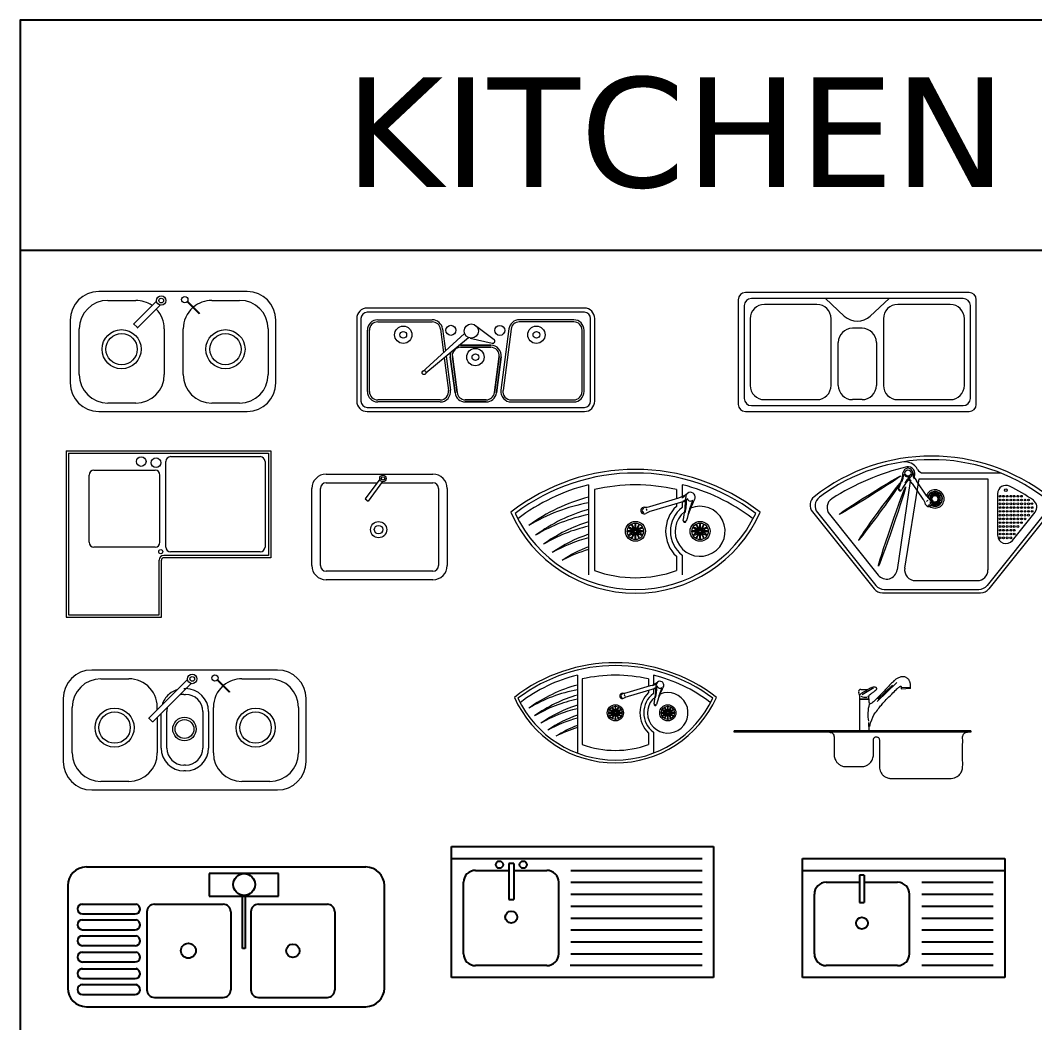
# Model space of a CAD drawing. Header units: inches. Extents: x 5253 to 5716, y 3226 to 3520.
# Drawn here: x 5253.2 to 5408.2, y 3367.1 to 3520.3 of the extents above; entities that cross this region are included whole.
import ezdxf

# ---------------------------------------------------------------- set-up
doc = ezdxf.new("R2010")
doc.units = ezdxf.units.IN
doc.header["$MEASUREMENT"] = 0
doc.layers.add('EX-A-FLOR-FIXT', color=2, linetype='Continuous')
doc.styles.get("Standard").update_dxf_attribs({"font": 'arial.ttf'})

# ---------------------------------------------------------------- blocks, each defined once
blk = doc.blocks.new('A$C62D03D3B')
at = {"lineweight": 5}
for p, q in [((697, 426.2), (694, 425.2)), ((699.9, 427), (697, 426.2)), ((702.9, 427.5), (699.9, 427)), ((705.9, 427.9), (702.9, 427.5)), ((708.8, 428), (705.9, 427.9)), ((711.7, 427.9), (708.8, 428)), ((714.5, 427.5), (711.7, 427.9)), ((717.1, 427), (714.5, 427.5)), ((719.7, 426.2), (717.1, 427)), ((722.1, 425.2), (719.7, 426.2)), ((583.4, 383.6), (581.1, 383.1)), ((585.5, 384), (583.4, 383.6)), ((587.6, 384.2), (585.5, 384)), ((589.5, 384.3), (587.6, 384.2)), ((591.3, 384.1), (589.5, 384.3)), ((593, 383.9), (591.3, 384.1)), ((594.5, 383.4), (593, 383.9)), ((600.3, 323.2), (683.1, 404)), ((604.2, 333.5), (664.9, 392.6)), ((648.2, 386.8), (642.6, 380.8)), ((653.1, 392), (648.2, 386.8)), ((657.5, 396.5), (653.1, 392)), ((661.3, 400.6), (657.5, 396.5)), ((664.8, 404.1), (661.3, 400.6)), ((668, 407.2), (664.8, 404.1)), ((671, 410.1), (668, 407.2)), ((673.9, 412.6), (671, 410.1)), ((676.7, 415), (673.9, 412.6)), ((679.6, 417.2), (676.7, 415)), ((682.5, 419.2), (679.6, 417.2)), ((685.3, 421), (682.5, 419.2)), ((688.2, 422.6), (685.3, 421)), ((691.1, 424), (688.2, 422.6)), ((691, 383.3), (692.9, 384.8)), ((694, 425.2), (691.1, 424)), ((692.9, 384.8), (694.6, 386)), ((694.6, 386), (696.1, 386.9)), ((696.1, 386.9), (697.4, 387.5)), ((697.4, 387.5), (698.6, 387.9)), ((698.6, 387.9), (699.6, 387.9)), ((699.6, 387.9), (700.5, 387.7)), ((700.5, 387.7), (701.1, 387.2)), ((701.1, 387.2), (701.6, 386.4)), ((701.6, 386.4), (701.9, 385.4)), ((701.9, 385.4), (702, 384)), ((702, 384), (702, 382.5)), ((724.3, 424), (722.1, 425.2)), ((726.4, 422.6), (724.3, 424)), ((728.4, 421.1), (726.4, 422.6)), ((730.2, 419.5), (728.4, 421.1)), ((731.8, 417.7), (730.2, 419.5)), ((733.3, 415.9), (731.8, 417.7)), ((734.6, 414), (733.3, 415.9)), ((735.8, 412), (734.6, 414)), ((736.9, 410), (735.8, 412)), ((737.8, 407.9), (736.9, 410)), ((738.5, 405.7), (737.8, 407.9)), ((739.2, 403.3), (738.5, 405.7)), ((739.8, 400.8), (739.2, 403.3)), ((740.3, 398.1), (739.8, 400.8)), ((740.8, 395.3), (740.3, 398.1)), ((741.1, 392.2), (740.8, 395.3)), ((741.4, 388.9), (741.1, 392.2)), ((741.1, 382.5), (741.4, 385.7)), ((741.4, 385.7), (741.4, 388.9)), ((527, 350.6), (523.1, 361.5)), ((526.7, 351.5), (526.7, 200.2)), ((527.9, 352.1), (527, 350.6)), ((529.4, 353.7), (527.9, 352.1)), ((531.4, 355.4), (529.4, 353.7)), ((533.9, 357.1), (531.4, 355.4)), ((532.5, 374.9), (563, 374.8)), ((536.7, 358.9), (533.9, 357.1)), ((539.7, 360.7), (536.7, 358.9)), ((538.4, 354), (579.4, 378.2)), ((542.8, 362.5), (539.7, 360.7)), ((545.8, 364.3), (542.8, 362.5)), ((548.7, 366), (545.8, 364.3)), ((551.5, 367.7), (548.7, 366)), ((554.2, 369.4), (551.5, 367.7)), ((556.8, 371), (554.2, 369.4)), ((559.3, 372.6), (556.8, 371)), ((561.8, 374.1), (559.3, 372.6)), ((561.1, 344.7), (566.6, 349.4)), ((564.2, 375.5), (561.8, 374.1)), ((566.7, 376.9), (564.2, 375.5)), ((566.3, 342.9), (566.6, 349.4)), ((566.4, 336.6), (566.3, 342.9)), ((566.6, 349.4), (568.9, 351.3)), ((569.1, 378.2), (566.7, 376.9)), ((568.9, 351.3), (571.3, 353.2)), ((571.6, 379.4), (569.1, 378.2)), ((571.3, 353.2), (573.6, 355.1)), ((574, 380.5), (571.6, 379.4)), ((573.6, 355.1), (575.9, 357)), ((576.4, 381.5), (574, 380.5)), ((575.9, 357), (578.1, 358.8)), ((578.8, 382.4), (576.4, 381.5)), ((578.1, 358.8), (580.3, 360.5)), ((581.1, 383.1), (578.8, 382.4)), ((579.4, 378.2), (585.1, 379.4)), ((580.3, 360.5), (582.4, 362.1)), ((582.4, 362.1), (584.4, 363.7)), ((584.4, 363.7), (586.3, 365)), ((586.3, 365), (588.2, 366.3)), ((588.2, 366.3), (589.9, 367.5)), ((589.9, 367.5), (591.5, 368.6)), ((591.5, 368.6), (593, 369.7)), ((593, 369.7), (594.3, 370.7)), ((594.3, 370.7), (595.5, 371.7)), ((595.8, 382.9), (594.5, 383.4)), ((595.5, 371.7), (596.6, 372.8)), ((596.9, 382.2), (595.8, 382.9)), ((596.6, 372.8), (597.4, 373.9)), ((597.7, 381.4), (596.9, 382.2)), ((597.4, 373.9), (598.1, 375)), ((598.3, 380.5), (597.7, 381.4)), ((598.1, 375), (598.6, 376.2)), ((598.7, 379.5), (598.3, 380.5)), ((598.6, 376.2), (598.8, 377.3)), ((598.9, 378.4), (598.7, 379.5)), ((598.8, 377.3), (598.9, 378.4)), ((607.9, 344.7), (601.1, 337.9)), ((615.1, 352), (607.9, 344.7)), ((622.4, 359.6), (615.1, 352)), ((629.5, 367), (622.4, 359.6)), ((636.3, 374.2), (629.5, 367)), ((642.6, 380.8), (636.3, 374.2)), ((644.7, 337.5), (650.4, 343.4)), ((650.4, 343.4), (656.2, 349.3)), ((656.2, 349.3), (661.8, 354.9)), ((661.8, 354.9), (667.2, 360.3)), ((667.2, 360.3), (672.1, 365.2)), ((672.1, 365.2), (676.4, 369.5)), ((676.4, 369.5), (680.2, 373.3)), ((680.2, 373.3), (683.5, 376.5)), ((683.5, 376.5), (686.3, 379.2)), ((686.3, 379.2), (688.8, 381.5)), ((688.8, 381.5), (691, 383.3)), ((702, 382.5), (702.1, 380.8)), ((702.1, 380.8), (702.3, 379)), ((702.3, 379), (702.8, 377.2)), ((702.8, 377.2), (703.3, 376.3)), ((739.9, 382.9), (703.3, 381.2)), ((739.9, 378), (703.3, 376.3)), ((739.9, 378), (740.5, 379.4)), ((740.5, 379.4), (741.1, 382.5)), ((566.6, 331.6), (526.7, 331.6)), ((566.4, 333.1), (527.4, 333.1)), ((566.5, 331.6), (566.4, 336.6)), ((566.8, 327.7), (566.6, 331.6)), ((567, 324.8), (566.8, 327.7)), ((567.3, 322.6), (567, 324.8)), ((567.6, 320.9), (567.3, 322.6)), ((567.8, 319.6), (567.6, 320.9)), ((568.1, 318.5), (567.8, 319.6)), ((568.3, 317.6), (568.1, 318.5)), ((568.6, 316.9), (568.3, 317.6)), ((568.9, 316.3), (568.6, 316.9)), ((569.2, 315.7), (568.9, 316.3)), ((569.6, 315.3), (569.2, 315.7)), ((570.1, 315), (569.6, 315.3)), ((570.7, 314.7), (570.1, 315)), ((571.5, 314.6), (570.7, 314.7)), ((572.5, 314.6), (571.5, 314.6)), ((573.8, 314.9), (572.5, 314.6)), ((575.6, 315.7), (573.8, 314.9)), ((577.9, 317.1), (575.6, 315.7)), ((580.9, 319.3), (577.9, 317.1)), ((584.7, 322.3), (580.9, 319.3)), ((589.3, 326.5), (584.7, 322.3)), ((594.8, 331.7), (589.3, 326.5)), ((601.1, 337.9), (594.8, 331.7)), ((609, 297.4), (612.2, 301.4)), ((612.2, 301.4), (615.2, 305.2)), ((615.2, 305.2), (618.3, 308.9)), ((618.3, 308.9), (621.6, 312.7)), ((621.6, 312.7), (625.2, 316.8)), ((625.2, 316.8), (629.3, 321.3)), ((629.3, 321.3), (634, 326.3)), ((634, 326.3), (639.2, 331.8)), ((639.2, 331.8), (644.7, 337.5)), ((577.7, 247.4), (582.5, 258.6)), ((582.5, 258.6), (587.4, 268)), ((587.4, 268), (592.4, 275.9)), ((592.4, 275.9), (597.3, 282.5)), ((597.3, 282.5), (601.7, 288.1)), ((601.7, 288.1), (605.6, 293.1)), ((605.6, 293.1), (609, 297.4)), ((566.7, 200.2), (566.4, 236.3)), ((569.6, 218.5), (573.3, 234.2)), ((573.3, 234.2), (577.7, 247.4)), ((0, 195.2), (0, 200.2)), ((995, 200.2), (0, 200.2)), ((995, 195.2), (0, 195.2)), ((995, 200.2), (995, 195.2))]:
    blk.add_line(p, q, dxfattribs=at)
for centre, radius, start, end in [((532.5, 364.9), 10, 90, 199.9815), ((549.9, 375), 33.4, 238.9538, 284.2723), ((720.4, 268.5), 158.9, 164.0438, 190.03)]:
    blk.add_arc(centre, radius, start, end, dxfattribs=at)
blk.add_spline([(400, 195.2), (414.1, 189.4), (420, 175.2), (420, 166.6), (420, 137.7), (420, 100.2), (422.6, 84.4), (426.7, 75.3), (433.8, 65.8), (445.5, 56.7), (459.2, 51.4), (470, 50.2), (486.3, 50.2), (513.1, 50.2), (535, 50.2), (544.4, 51.1), (553.2, 53.7), (564.7, 60), (573.8, 68.7), (579.4, 77.2), (583.1, 86.7), (584.8, 96.2), (585, 100.2), (585, 112.8), (585, 157.2), (585, 162.8), (585.8, 167.2), (587.4, 170.2), (591.2, 173.6), (597.5, 175.3), (602.2, 174.4), (606.1, 171.9), (608.5, 168.7), (610, 162.8), (610, 154.1), (610, 143), (610, 73.4), (610, 58), (610, 50.2), (611.6, 37.6), (615.8, 26.8), (624.6, 14.9), (634.5, 7.2), (648.4, 1.6), (653.4, 0.7), (660, 0.2), (677.3, 0.2), (696.5, 0.2), (803.7, 0.1), (895.5, 0.1), (926.3, 3), (937.1, 8.2), (945.4, 14.9), (954.9, 28.2), (959.7, 44.6), (960, 50.2), (960, 75), (960, 112.7), (960, 145.2), (960, 168.1), (960, 175.2), (961.5, 182.9), (965.9, 189.4), (970.4, 192.8), (977.8, 195.1), (980, 195.2)], degree=3, dxfattribs=at)
blk = doc.blocks.new('A$C2E9248D4')
for p, q in [((78.3, 587), (1252.2, 587)), ((885.8, 559.7), (594.3, 559.7)), ((594.3, 559.7), (594.3, 463.8)), ((885.8, 463.8), (885.8, 559.7)), ((0, 508.7), (0, 78.3)), ((734.4, 244.2), (734.4, 469.5)), ((745.6, 469.1), (745.6, 244.2)), ((1330.4, 78.3), (1330.4, 508.7)), ((59.7, 431.4), (287.8, 431.4)), ((363.9, 430.4), (653.5, 430.4)), ((594.3, 463.8), (885.8, 463.8)), ((801, 430.4), (1090.6, 430.4)), ((61.6, 389.7), (282.5, 389.7)), ((332.6, 399.1), (332.6, 70.4)), ((684.8, 399.1), (684.8, 70.4)), ((769.7, 399.1), (769.7, 70.4)), ((1121.9, 399.1), (1121.9, 70.4)), ((59.7, 365.2), (287.8, 365.2)), ((61.6, 323.5), (282.5, 323.5)), ((59.7, 298.1), (287.8, 298.1)), ((61.6, 256.4), (282.5, 256.4)), ((59.7, 229.5), (287.8, 229.5)), ((745.6, 244.2), (734.4, 244.2)), ((61.6, 187.8), (282.5, 187.8)), ((59.7, 159.7), (287.8, 159.7)), ((59.7, 92.9), (287.8, 92.9)), ((61.6, 118), (282.5, 118)), ((61.6, 51.1), (282.5, 51.1)), ((363.9, 39.1), (653.5, 39.1)), ((801, 39.1), (1090.6, 39.1)), ((78.3, 0), (1252.2, 0))]:
    blk.add_line(p, q)
for centre, radius in [((740.8, 513.5), 45.9), ((506.6, 235), 31.4), ((945.8, 235), 28.2)]:
    blk.add_circle(centre, radius)
for centre, radius, start, end in [((78.3, 508.7), 78.3, 90, 180), ((1252.2, 508.7), 78.3, 0, 90), ((741.9, 507.9), 39.2, 259.3674, 275.2446), ((61.6, 410.5), 20.9, 90, 270), ((282.6, 410.9), 21.2, 269.6823, 75.9038), ((363.9, 399.1), 31.3, 90, 180), ((653.5, 399.1), 31.3, 0, 90), ((801, 399.1), 31.3, 90, 180), ((1090.6, 399.1), 31.3, 0, 90), ((61.6, 344.4), 20.9, 90, 270), ((282.6, 344.7), 21.2, 269.6823, 75.9038), ((61.6, 277.2), 20.9, 90, 270), ((282.6, 277.5), 21.2, 269.6823, 75.9038), ((61.6, 208.6), 20.9, 90, 270), ((282.6, 209), 21.2, 269.6823, 75.9038), ((61.6, 138.9), 20.9, 90, 270), ((282.6, 139.2), 21.2, 269.6823, 75.9038), ((61.6, 72), 20.9, 90, 270), ((282.6, 72.3), 21.2, 269.6823, 75.9038), ((78.3, 78.3), 78.3, 180, 270), ((363.9, 70.4), 31.3, 180, 270), ((653.5, 70.4), 31.3, 270, 0), ((801, 70.4), 31.3, 180, 270), ((1090.6, 70.4), 31.3, 270, 0), ((1252.2, 78.3), 78.3, 270, 0)]:
    blk.add_arc(centre, radius, start, end)
blk = doc.blocks.new('A$C634174F9')
for p, q in [((0, 0), (0, 550)), ((0, 550), (1100, 550)), ((1100, 550), (1100, 0)), ((0, 500), (1052.1, 500)), ((240.9, 479), (240.9, 328.2)), ((260.9, 479), (240.9, 479)), ((260.9, 479), (260.9, 328.2)), ((100, 450), (240.4, 450)), ((261, 450), (400, 450)), ((501, 450), (1052.1, 450)), ((50, 100), (50, 400)), ((450, 100), (450, 400)), ((501, 400), (1052.1, 400)), ((501, 350), (1052.1, 350)), ((240.9, 328.2), (260.9, 328.2)), ((501, 300), (1052.1, 300)), ((501, 250), (1052.1, 250)), ((501, 200), (1052.1, 200)), ((501, 150), (1052.1, 150)), ((501, 100), (1052.1, 100)), ((400, 50), (100, 50)), ((1052.1, 50), (498.4, 50)), ((1100, 0), (0, 0))]:
    blk.add_line(p, q)
for centre, radius in [((200.7, 474.1), 15.3), ((301.1, 474.1), 15.3), ((250.7, 254), 25)]:
    blk.add_circle(centre, radius)
for centre, start, end in [((100, 400), 90, 180), ((100, 400), 90, 180), ((400, 400), 0, 90), ((400, 400), 0, 90), ((100, 100), 180, 270), ((400, 100), 270, 0)]:
    blk.add_arc(centre, 50, start, end)
blk = doc.blocks.new('A$C3404121D')
for p, q in [((0, 0), (0, 500)), ((0, 500), (850, 500)), ((850, 500), (850, 0)), ((0, 450), (850, 450)), ((239.7, 430.7), (239.7, 425)), ((259.7, 430.7), (239.7, 430.7)), ((259.7, 430.7), (259.7, 315.4)), ((100, 400), (240, 400)), ((239.7, 425), (239.7, 315.4)), ((259.9, 400), (400, 400)), ((501.8, 400), (801.5, 400)), ((50, 100), (50, 350)), ((450, 100), (450, 350)), ((501.8, 350), (801.5, 350)), ((239.7, 315.4), (259.7, 315.4)), ((501.8, 300), (801.5, 300)), ((501.8, 250), (801.5, 250)), ((501.8, 200), (801.5, 200)), ((501.8, 150), (801.5, 150)), ((501.8, 100), (801.5, 100)), ((400, 50), (100, 50)), ((801.5, 50), (501.8, 50)), ((850, 0), (0, 0))]:
    blk.add_line(p, q)
blk.add_circle((250.1, 228.3), 25)
for centre, start, end in [((100, 350), 90, 180), ((400, 350), 0, 90), ((100, 100), 180, 270), ((400, 100), 270, 0)]:
    blk.add_arc(centre, 50, start, end)
blk = doc.blocks.new('A$C75D948CF')
at = {"lineweight": 5}
for p, q in [((900.2, 504), (120, 504)), ((588.2, 504), (120, 504)), ((158.4, 467.2), (275.5, 467.2)), ((522.7, 464.3), (358.9, 300.7)), ((538.3, 447), (375.3, 284.3)), ((648.6, 459.6), (650.9, 462)), ((697.7, 410.5), (648.6, 459.6)), ((650.9, 462), (700, 412.9)), ((751.1, 467.2), (868.2, 467.2)), ((0, 384), (0, 120)), ((507.5, 425.7), (514.5, 425.7)), ((507.5, 401.7), (514.5, 401.7)), ((700, 412.9), (697.7, 410.5)), ((1020.2, 120), (1020.2, 384)), ((38.4, 155.4), (38.4, 347.2)), ((631.1, 155.4), (631.1, 347.2)), ((988.2, 347.2), (988.2, 155.4)), ((359.9, 301.8), (374.3, 287.4)), ((395.5, 304.4), (395.5, 155.4)), ((411.5, 176.2), (411.5, 320.4)), ((435.5, 176.2), (435.5, 329.7)), ((586.5, 329.7), (586.5, 176.2)), ((610.5, 329.7), (610.5, 176.2)), ((514.5, 104.2), (507.5, 104.2)), ((514.5, 80.2), (507.5, 80.2)), ((275.5, 35.4), (158.4, 35.4)), ((868.2, 35.4), (751.1, 35.4)), ((120, 0), (900.2, 0))]:
    blk.add_line(p, q, dxfattribs=at)
for centre, radius in [((542.3, 466.4), 19.8), ((542.3, 466.4), 9.89), ((637.7, 470.5), 13.2), ((215.9, 261.9), 82.2), ((808.6, 261.9), 82.2), ((215.9, 261.9), 65.8), ((509.6, 256), 49.3), ((808.6, 261.9), 65.8), ((509.6, 256), 39.5)]:
    blk.add_circle(centre, radius, dxfattribs=at)
for centre, radius, start, end in [((120, 384), 120, 90, 180), ((900.2, 384), 120, 0, 90), ((158.4, 347.2), 120, 90, 180), ((275.5, 347.2), 120, 355.0698, 90), ((751.1, 347.2), 120, 131.6387, 180), ((751.1, 347.2), 120, 90, 130.0606), ((868.2, 347.2), 120, 0, 90), ((507.5, 329.7), 96, 131.6387, 163.2175), ((507.5, 329.7), 96, 106.6921, 130.0606), ((507.5, 329.7), 72, 90, 103.2665), ((514.5, 329.7), 96, 0, 90), ((514.5, 329.7), 72, 0, 90), ((507.5, 329.7), 72, 166.6435, 180), ((507.5, 176.2), 96, 180, 270), ((507.5, 176.2), 72, 180, 270), ((514.5, 176.2), 96, 270, 360), ((514.5, 176.2), 72, 270, 0), ((158.4, 155.4), 120, 180, 270), ((275.5, 155.4), 120, 270, 0), ((751.1, 155.4), 120, 180, 270), ((868.2, 155.4), 120, 270, 360), ((120, 120), 120, 180, 270), ((900.2, 120), 120, 270, 0)]:
    blk.add_arc(centre, radius, start, end, dxfattribs=at)
blk = doc.blocks.new('A$C7A8B5EA6')
at = {"lineweight": 5}
for p, q in [((432, 504), (120, 504)), ((744, 504), (120, 504)), ((158.4, 467.2), (275.5, 467.2)), ((362.6, 464.3), (265.3, 367.3)), ((378.2, 447), (281.8, 350.8)), ((492.4, 459.6), (494.7, 462)), ((541.4, 410.5), (492.4, 459.6)), ((494.7, 462), (543.8, 412.9)), ((594.8, 467.2), (712, 467.2)), ((0, 384), (0, 120)), ((543.8, 412.9), (541.4, 410.5)), ((864, 120), (864, 384)), ((38.4, 155.4), (38.4, 347.2)), ((266.3, 368.3), (280.7, 353.9)), ((395.5, 347.2), (395.5, 155.4)), ((474.8, 155.4), (474.8, 347.2)), ((832, 347.2), (832, 155.4)), ((275.5, 35.4), (158.4, 35.4)), ((712, 35.4), (594.8, 35.4)), ((120, 0), (744, 0))]:
    blk.add_line(p, q, dxfattribs=at)
for centre, radius in [((382.3, 466.4), 19.8), ((382.3, 466.4), 9.89), ((481.5, 470.5), 13.2), ((215.9, 261.9), 82.2), ((652.4, 261.9), 82.2), ((215.9, 261.9), 65.8), ((652.4, 261.9), 65.8)]:
    blk.add_circle(centre, radius, dxfattribs=at)
for centre, start, end in [((120, 384), 90, 180), ((744, 384), 0, 90), ((158.4, 347.2), 90, 180), ((275.5, 347.2), 55.201, 90), ((275.5, 347.2), 360, 44.0257), ((594.8, 347.2), 131.6387, 180), ((594.8, 347.2), 90, 130.0606), ((712, 347.2), 360, 90), ((158.4, 155.4), 180, 270), ((275.5, 155.4), 270, 0), ((594.8, 155.4), 180, 270), ((712, 155.4), 270, 0), ((120, 120), 180, 270), ((744, 120), 270, 0)]:
    blk.add_arc(centre, 120, start, end, dxfattribs=at)
blk = doc.blocks.new('A$C024D3880')
at = {"lineweight": 5}
for p, q in [((956.3, 434.7), (43.5, 434.7)), ((0, 391.2), (0, 43.5)), ((17.4, 391.2), (17.4, 43.5)), ((956.3, 417.3), (43.5, 417.3)), ((88.2, 385.4), (317.1, 385.4)), ((911.6, 385.4), (682.7, 385.4)), ((982.4, 43.5), (982.4, 391.2)), ((999.7, 43.5), (999.7, 391.2)), ((44.7, 83.9), (44.7, 342)), ((53.4, 83.9), (53.4, 342)), ((88.2, 376.7), (317.1, 376.7)), ((351.6, 346.5), (364.5, 247.7)), ((360.2, 347.6), (372.3, 254.8)), ((504.1, 356.9), (577.1, 302.9)), ((639.6, 347.6), (605.8, 89.6)), ((648.2, 346.5), (614.5, 88.4)), ((911.6, 376.7), (682.7, 376.7)), ((946.4, 83.9), (946.4, 342)), ((955, 83.9), (955, 342)), ((452.9, 328.6), (274.5, 165.3)), ((290.8, 162.2), (468.8, 311.1)), ((475.8, 308.9), (569.5, 287.5)), ((563.5, 278.8), (436.2, 278.8)), ((436.2, 278.8), (563.5, 278.8)), ((563.5, 270.1), (436.2, 270.1)), ((436.2, 270.1), (563.5, 270.1)), ((367.3, 226.2), (385.3, 88.4)), ((375.2, 232.8), (393.9, 89.6)), ((412.9, 78.3), (393.1, 229.7)), ((393.1, 229.7), (412.9, 78.3)), ((401.7, 230.8), (421.5, 79.4)), ((421.5, 79.4), (401.7, 230.8)), ((578.2, 79.4), (598, 230.8)), ((598, 230.8), (578.2, 79.4)), ((586.8, 78.3), (606.6, 229.7)), ((606.6, 229.7), (586.8, 78.3)), ((274.5, 165.3), (274.5, 165.3)), ((290.8, 162.2), (290.8, 162.2)), ((350.8, 49.1), (88.2, 49.1)), ((456, 49.1), (543.7, 49.1)), ((543.7, 49.1), (456, 49.1)), ((648.9, 49.1), (911.6, 49.1)), ((43.5, 17.4), (956.3, 17.4)), ((350.8, 40.5), (88.2, 40.5)), ((456, 40.5), (543.7, 40.5)), ((543.7, 40.5), (456, 40.5)), ((648.9, 40.5), (911.6, 40.5)), ((43.5, 0), (956.3, 0))]:
    blk.add_line(p, q, dxfattribs=at)
for centre, radius in [((195.6, 322.5), 36.4), ((395.6, 341.3), 21.1), ((481.1, 338.3), 29.8), ((600.8, 341.1), 21.1), ((754.6, 322.5), 36.4), ((195.6, 322.5), 14), ((754.6, 322.5), 14), ((498.3, 228.7), 36.4), ((498.3, 228.7), 14), ((282.6, 163.7), 8.29)]:
    blk.add_circle(centre, radius, dxfattribs=at)
for centre, radius, start, end in [((43.5, 391.2), 43.5, 90, 180), ((956.3, 391.2), 43.5, 0, 90), ((43.5, 391.2), 26.1, 90, 180), ((88.2, 342), 43.5, 90, 180), ((317.1, 342), 43.5, 7.4492, 90), ((682.7, 342), 43.5, 90, 172.5508), ((911.6, 342), 43.5, 0, 90), ((956.3, 391.2), 26.1, 0, 90), ((88.2, 342), 34.8, 90, 180), ((317.1, 342), 34.8, 7.4492, 90), ((682.7, 342), 34.8, 90, 172.5508), ((911.6, 342), 34.8, 0, 90), ((572, 295.8), 8.69, 253.2002, 54.693), ((436.2, 235.3), 34.8, 90, 187.4492), ((436.2, 235.3), 34.8, 90, 187.4492), ((436.2, 235.3), 43.5, 90, 98.7876), ((436.2, 235.3), 43.5, 90, 98.7876), ((563.5, 235.3), 43.5, 352.5508, 90), ((563.5, 235.3), 43.5, 352.5508, 90), ((563.5, 235.3), 34.8, 352.5508, 90), ((563.5, 235.3), 34.8, 352.5508, 90), ((436.2, 235.3), 43.5, 161.0469, 187.4492), ((436.2, 235.3), 43.5, 161.0469, 187.4492), ((350.8, 83.9), 43.5, 270, 7.4492), ((350.8, 83.9), 34.8, 270, 7.4492), ((648.9, 83.9), 43.5, 172.5508, 270), ((648.9, 83.9), 34.8, 172.5508, 270), ((43.5, 43.5), 43.5, 180, 270), ((43.5, 43.5), 26.1, 180, 270), ((88.2, 83.9), 43.5, 180, 270), ((88.2, 83.9), 34.8, 180, 270), ((456, 83.9), 43.5, 187.4492, 270), ((456, 83.9), 34.8, 187.4492, 270), ((543.7, 83.9), 34.8, 270, 352.5508), ((543.7, 83.9), 43.5, 270, 352.5508), ((911.6, 83.9), 34.8, 270, 0), ((911.6, 83.9), 43.5, 270, 0), ((956.3, 43.5), 26.1, 270, 0), ((956.3, 43.5), 43.5, 270, 0)]:
    blk.add_arc(centre, radius, start, end, dxfattribs=at)
blk = doc.blocks.new('A$C40EB5C1A')
at = {"lineweight": 5}
for p, q in [((0, 470), (0, 30)), ((970, 500), (30, 500)), ((945, 475), (55, 475)), ((366.4, 475), (445.3, 401.1)), ((633.6, 475), (554.7, 401.1)), ((1000, 30), (1000, 470)), ((25, 445), (25, 55)), ((330, 450), (110, 450)), ((890, 450), (670, 450)), ((975, 55), (975, 445)), ((50, 390), (50, 110)), ((390, 110), (390, 390)), ((610, 390), (610, 110)), ((950, 110), (950, 390)), ((520, 350), (480, 350)), ((420, 110), (420, 290)), ((580, 290), (580, 110)), ((110, 50), (330, 50)), ((520, 50), (480, 50)), ((670, 50), (890, 50)), ((30, 0), (970, 0)), ((55, 25), (945, 25))]:
    blk.add_line(p, q, dxfattribs=at)
for centre, radius, start, end in [((30, 470), 30, 90, 180), ((55, 445), 30, 90, 180), ((945, 445), 30, 0, 90), ((970, 470), 30, 0, 90), ((110, 390), 60, 90, 180), ((330, 390), 60, 0, 90), ((670, 390), 60, 90, 180), ((890, 390), 60, 0, 90), ((500, 459.6), 80, 226.901, 313.099), ((480, 290), 60, 90, 180), ((520, 290), 60, 0, 90), ((110, 110), 60, 180, 270), ((330, 110), 60, 270, 0), ((480, 110), 60, 180, 270), ((520, 110), 60, 270, 0), ((670, 110), 60, 180, 270), ((890, 110), 60, 270, 0), ((55, 55), 30, 180, 270), ((945, 55), 30, 270, 0), ((30, 30), 30, 180, 270), ((970, 30), 30, 270, 0)]:
    blk.add_arc(centre, radius, start, end, dxfattribs=at)
blk = doc.blocks.new('A$C4EC35A50')
at = {"lineweight": 5}
for p, q in [((327, 454.7), (327, 76.6)), ((352, 434.9), (352, 93.9)), ((696, 434.9), (696, 396.9)), ((721, 454.7), (721, 405.2)), ((585.1, 363.6), (706.5, 400)), ((712.8, 380.5), (590.5, 343.8)), ((696, 375.4), (696, 363.8)), ((721, 382.3), (721, 358.8)), ((696, 154.1), (696, 93.9)), ((721, 159.1), (721, 76.6))]:
    blk.add_line(p, q, dxfattribs=at)
for centre, radius in [((524, 258.9), 41.9), ((795.7, 258.9), 41.9), ((524, 258.9), 34.4), ((524, 258.9), 5.37), ((795.7, 258.9), 34.4), ((795.7, 258.9), 5.37)]:
    blk.add_circle(centre, radius, dxfattribs=at)
for centre, radius, start, end in [((524, -333.8), 852.7, 52.0836, 127.9164), ((524, -333.8), 837.7, 52.8944, 127.1056), ((524, -333.8), 812.7, 104.0281, 127.4339), ((524, -333.8), 787.7, 77.3876, 102.6124), ((524, -333.8), 812.7, 52.8944, 75.9719), ((524, -333.8), 762.7, 104.9686, 126.0116), ((680.1, 496.5), 100, 285.3244, 308.8115), ((739.2, 284), 100, 92.497, 105.3245), ((711.3, 428.9), 29.3, 284.6845, 313.1915), ((731.4, 357.6), 29.3, 83.0886, 106.8308), ((265.6, 404.4), 469.7, 347.7825, 359.6706), ((462.1, 398.2), 277.4, 347.0726, 359.0727), ((755.3, 402.9), 20, 327.5607, 183.6234), ((1188.1, 181.3), 466.4, 153.1086, 165.0399), ((755.8, 402.4), 16.2, 193.7669, 306.9935), ((1013.1, 270.3), 274.6, 154.8022, 166.8635), ((468.5, -370.5), 762.7, 100.6933, 121.0116), ((524, -333.8), 712.7, 106.046, 126.0451), ((560.3, 346.2), 13.9, 90.822, 299.8269), ((560.7, 346.4), 8.12, 95.2013, 257.2821), ((558.7, 460), 100, 270.822, 285.3244), ((617, 247.4), 100, 105.3245, 119.8269), ((565.1, 347.6), 7.59, 347.2607, 46.5135), ((795.7, 258.9), 144.7, 133.5444, 226.4556), ((795.7, 258.9), 124.7, 126.7908, 233.2092), ((795.7, 258.9), 105.1, 127.8342, 112.2822), ((524, 572.7), 573.8, 204.0446, 335.9554), ((524, 572.7), 558.8, 205.2548, 334.7452), ((472.2, -368.1), 712.7, 101.7534, 121.0451), ((524, -333.8), 662.7, 107.2933, 125.6768), ((731.2, 303.5), 6.64, 167.4821, 343.7019), ((730.7, 305.4), 4.91, 229.0894, 312.0726), ((475.6, -365.4), 662.7, 102.9586, 120.6768), ((524, -333.8), 612.7, 108.755, 124.7948), ((478.8, -362.3), 612.7, 104.3461, 119.7948), ((524, -333.8), 562.7, 110.4929, 123.2213), ((481.8, -358.8), 562.7, 105.9677, 118.2213), ((524, 572.7), 508.8, 250.2414, 289.7586)]:
    blk.add_arc(centre, radius, start, end, dxfattribs=at)
at = {"lineweight": 5, "extrusion": (1.66533e-16, -8.32667e-17, -1)}
for centre in [(504.1, 258.9), (775.8, 258.9)]:
    blk.add_ellipse(centre, major_axis=(14.5, 0), ratio=0.137964, dxfattribs=at)
at = {"lineweight": 5, "extrusion": (1.249e-16, 2.16333e-16, -1)}
for centre in [(506.8, 268.9), (778.5, 268.9)]:
    blk.add_ellipse(centre, major_axis=(12.6, -7.2), ratio=0.137964, dxfattribs=at)
at = {"lineweight": 5, "extrusion": (-7.43708e-18, 1.23904e-16, -1)}
for centre in [(506.8, 249), (778.5, 249)]:
    blk.add_ellipse(centre, major_axis=(12.6, 7.2), ratio=0.137964, dxfattribs=at)
at = {"lineweight": 5, "extrusion": (-6.83926e-17, -1.03585e-16, -1)}
for centre in [(514.1, 276.1), (785.7, 276.1)]:
    blk.add_ellipse(centre, major_axis=(7.2, -12.6), ratio=0.137964, dxfattribs=at)
at = {"lineweight": 5, "extrusion": (5.55112e-17, -5.55112e-17, -1)}
for centre in [(524, 278.8), (795.7, 278.8)]:
    blk.add_ellipse(centre, major_axis=(0, -14.5), ratio=0.137964, dxfattribs=at)
at = {"lineweight": 5, "extrusion": (-4.32667e-16, 2.498e-16, -1)}
for centre in [(533.9, 276.1), (805.6, 276.1)]:
    blk.add_ellipse(centre, major_axis=(-7.2, -12.6), ratio=0.137964, dxfattribs=at)
at = {"lineweight": 5, "extrusion": (2.34926e-16, -1.84859e-16, -1)}
for centre in [(541.2, 268.9), (812.9, 268.9)]:
    blk.add_ellipse(centre, major_axis=(-12.6, -7.2), ratio=0.137964, dxfattribs=at)
at = {"lineweight": 5, "extrusion": (-1.85856e-16, 1.11556e-17, -1)}
for centre in [(541.2, 249), (812.9, 249)]:
    blk.add_ellipse(centre, major_axis=(-12.6, 7.2), ratio=0.137964, dxfattribs=at)
at = {"lineweight": 5, "extrusion": (2.22045e-16, -5.55112e-17, -1)}
for centre in [(543.9, 258.9), (815.5, 258.9)]:
    blk.add_ellipse(centre, major_axis=(-14.5, 0), ratio=0.137964, dxfattribs=at)
at = {"lineweight": 5, "extrusion": (3.64274e-16, -1.46215e-16, -1)}
blk.add_ellipse((514.1, 241.7), major_axis=(7.2, 12.6), ratio=0.137964, dxfattribs=at)
at = {"lineweight": 5, "extrusion": (-4.996e-16, -5.55112e-17, -1)}
for centre in [(524, 239.1), (795.7, 239.1)]:
    blk.add_ellipse(centre, major_axis=(0, 14.5), ratio=0.137964, dxfattribs=at)
at = {"lineweight": 5, "extrusion": (-2.68126e-16, -9.07038e-17, -1)}
for centre in [(533.9, 241.7), (805.6, 241.7)]:
    blk.add_ellipse(centre, major_axis=(-7.2, 12.6), ratio=0.137964, dxfattribs=at)
at = {"lineweight": 5, "extrusion": (1.23904e-16, -7.43708e-18, -1)}
blk.add_ellipse((785.7, 241.7), major_axis=(7.2, 12.6), ratio=0.137964, dxfattribs=at)
blk = doc.blocks.new('A$C63017C88')
at = {"lineweight": 5}
for p, q in [((264.9, 369.2), (264.9, 41.2)), ((285.1, 353.2), (285.1, 76.9)), ((563.8, 353.2), (563.8, 322.3)), ((584, 369.2), (584, 329.1)), ((473.9, 295.4), (572.3, 324.9)), ((577.4, 309), (478.3, 279.3)), ((563.8, 304.9), (563.8, 295.5)), ((584, 310.6), (584, 291.5)), ((584, 129.7), (584, 41.2)), ((563.8, 125.7), (563.8, 76.9))]:
    blk.add_line(p, q, dxfattribs=at)
for centre, radius in [((424.4, 210.6), 34), ((424.4, 210.6), 27.8), ((424.4, 210.6), 4.35), ((644.5, 210.6), 34), ((644.5, 210.6), 27.8), ((644.5, 210.6), 4.35)]:
    blk.add_circle(centre, radius, dxfattribs=at)
for centre, radius, start, end in [((424.4, -269.5), 690.7, 52.0836, 127.9164), ((424.4, -269.5), 678.5, 52.8944, 127.1056), ((424.4, -269.5), 658.3, 104.0281, 127.4339), ((424.4, -269.5), 638, 77.3876, 102.6124), ((424.4, -269.5), 658.3, 52.8944, 75.9719), ((611.8, 327.2), 16.2, 327.5607, 183.6234), ((424.4, -269.5), 617.8, 104.9686, 126.0116), ((379.5, -299.3), 617.8, 100.6933, 121.0116), ((550.9, 403), 81, 285.3244, 308.8115), ((598.8, 230.9), 81, 92.497, 105.3245), ((576.2, 348.3), 23.7, 284.6845, 313.1915), ((592.5, 290.5), 23.7, 83.0886, 106.8308), ((215.1, 328.4), 380.5, 347.7825, 359.6706), ((374.3, 323.4), 224.7, 347.0726, 359.0727), ((962.4, 147.7), 377.7, 153.1086, 165.0399), ((612.2, 326.8), 13.1, 193.7669, 306.9935), ((820.6, 219.8), 222.4, 154.8022, 166.8635), ((424.4, 464.8), 464.8, 204.0446, 335.9554), ((424.4, 464.8), 452.6, 205.2548, 334.7452), ((424.4, -269.5), 577.3, 106.046, 126.0451), ((382.5, -297.3), 577.3, 101.7534, 121.0451), ((453.9, 281.3), 11.2, 90.822, 299.8269), ((454.1, 281.5), 6.58, 95.2013, 257.2821), ((452.5, 373.5), 81, 270.822, 285.3244), ((499.7, 201.2), 81, 105.3245, 119.8269), ((457.7, 282.4), 6.14, 347.2607, 46.5135), ((644.5, 210.6), 117.2, 133.5444, 226.4556), ((644.5, 210.6), 101, 126.7908, 233.2092), ((644.5, 210.6), 85.2, 127.8342, 112.2822), ((424.4, -269.5), 536.8, 107.2933, 125.6768), ((385.2, -295.1), 536.8, 102.9586, 120.6768), ((592.2, 246.7), 5.38, 167.4821, 343.7019), ((591.8, 248.2), 3.98, 229.0894, 312.0726), ((424.4, -269.5), 496.3, 108.755, 124.7948), ((387.8, -292.6), 496.3, 104.3461, 119.7948), ((424.4, -269.5), 455.8, 110.4929, 123.2213), ((390.3, -289.8), 455.8, 105.9677, 118.2213), ((424.4, 464.8), 412.1, 250.2414, 289.7586)]:
    blk.add_arc(centre, radius, start, end, dxfattribs=at)
at = {"lineweight": 5, "extrusion": (1.44222e-16, -8.32667e-17, -1)}
for centre in [(410.5, 218.6), (630.5, 218.6)]:
    blk.add_ellipse(centre, major_axis=(10.2, -5.9), ratio=0.137964, dxfattribs=at)
at = {"lineweight": 5, "extrusion": (-6.83926e-17, -1.03585e-16, -1)}
for centre, major_axis in [((416.4, 224.5), (5.9, -10.2)), ((636.4, 224.5), (5.9, -10.2)), ((410.5, 202.6), (10.2, 5.9)), ((630.5, 202.6), (10.2, 5.9))]:
    blk.add_ellipse(centre, major_axis=major_axis, ratio=0.137964, dxfattribs=at)
at = {"lineweight": 5, "extrusion": (-2.22045e-16, -5.55112e-17, -1)}
for centre, major_axis in [((424.4, 226.7), (0, -11.7)), ((644.5, 226.7), (0, -11.7)), ((424.4, 194.5), (0, 11.7)), ((644.5, 194.5), (0, 11.7))]:
    blk.add_ellipse(centre, major_axis=major_axis, ratio=0.137964, dxfattribs=at)
at = {"lineweight": 5, "extrusion": (8.22703e-17, -7.95482e-17, -1)}
for centre in [(432.5, 224.5), (652.5, 224.5)]:
    blk.add_ellipse(centre, major_axis=(-5.9, -10.2), ratio=0.137964, dxfattribs=at)
at = {"lineweight": 5, "extrusion": (1.79415e-16, -8.87111e-17, -1)}
for centre in [(438.4, 218.6), (658.4, 218.6)]:
    blk.add_ellipse(centre, major_axis=(-10.2, -5.9), ratio=0.137964, dxfattribs=at)
at = {"lineweight": 5, "extrusion": (5.55112e-17, -4.996e-16, -1)}
for centre in [(408.4, 210.6), (628.4, 210.6)]:
    blk.add_ellipse(centre, major_axis=(11.7, 0), ratio=0.137964, dxfattribs=at)
at = {"lineweight": 5, "extrusion": (-1.581e-16, 5.92297e-17, -1)}
for centre in [(416.4, 196.7), (636.4, 196.7)]:
    blk.add_ellipse(centre, major_axis=(5.9, 10.2), ratio=0.137964, dxfattribs=at)
at = {"lineweight": 5, "extrusion": (-1.84859e-16, -2.34926e-16, -1)}
for centre in [(432.5, 196.7), (652.5, 196.7)]:
    blk.add_ellipse(centre, major_axis=(-5.9, 10.2), ratio=0.137964, dxfattribs=at)
at = {"lineweight": 5, "extrusion": (2.77556e-17, 4.80741e-17, -1)}
for centre in [(438.4, 202.6), (658.4, 202.6)]:
    blk.add_ellipse(centre, major_axis=(-10.2, 5.9), ratio=0.137964, dxfattribs=at)
at = {"lineweight": 5, "extrusion": (-2.77556e-16, -9.53798e-29, -1)}
for centre in [(440.5, 210.6), (660.6, 210.6)]:
    blk.add_ellipse(centre, major_axis=(-11.7, 0), ratio=0.137964, dxfattribs=at)
blk = doc.blocks.new('A$C26F62653')
at = {"lineweight": 5}
for p, q in [((421, 470.1), (365.7, 96.5)), ((397.7, 103.8), (458.1, 479.9)), ((490.7, 406.3), (446.7, 470.5)), ((458.1, 479.9), (747.1, 479.9)), ((474.9, 504.1), (800.4, 504.1)), ((747.1, 479.9), (747.1, 96.7)), ((429.3, 459.7), (473.8, 394.7)), ((788, 417), (788, 242.2)), ((9.6, 340.6), (268.5, 16.9)), ((30.8, 338.1), (275.7, 31.9)), ((80.9, 330.6), (286.1, 74.9)), ((989.3, 338.1), (744.4, 31.9)), ((1010.5, 340.6), (751.6, 16.9)), ((850.3, 220.3), (945.1, 338.9)), ((442.2, 51.7), (702.1, 51.7)), ((303.7, 0), (716.4, 0)), ((310.9, 15), (709.2, 15))]:
    blk.add_line(p, q, dxfattribs=at)
for centre, radius in [((411.3, 504.2), 13.2), ((822.4, 432), 6.07), ((798.1, 406.4), 3.74), ((798.1, 390.5), 3.74), ((798.1, 390.5), 3.74), ((813.1, 406.4), 3.74), ((813.1, 390.5), 3.74), ((828, 406.4), 3.74), ((828, 390.5), 3.74), ((843, 406.4), 3.74), ((843, 390.5), 3.74), ((857.9, 406.4), 3.74), ((857.9, 390.5), 3.74), ((872.9, 406.4), 3.74), ((872.9, 390.5), 3.74), ((887.8, 406.4), 3.74), ((887.8, 390.5), 3.74), ((902.8, 390.5), 3.74), ((917.7, 390.5), 3.74), ((798.1, 374.6), 3.74), ((798.1, 358.7), 3.74), ((798.1, 342.8), 3.74), ((813.1, 374.6), 3.74), ((813.1, 358.7), 3.74), ((813.1, 342.8), 3.74), ((828, 374.6), 3.74), ((828, 358.7), 3.74), ((828, 342.8), 3.74), ((843, 374.6), 3.74), ((843, 358.7), 3.74), ((843, 342.8), 3.74), ((857.9, 374.6), 3.74), ((857.9, 358.7), 3.74), ((857.9, 342.8), 3.74), ((872.9, 374.6), 3.74), ((872.9, 358.7), 3.74), ((872.9, 342.8), 3.74), ((887.8, 374.6), 3.74), ((887.8, 358.7), 3.74), ((887.8, 342.8), 3.74), ((902.8, 374.6), 3.74), ((902.8, 358.7), 3.74), ((902.8, 342.8), 3.74), ((917.7, 374.6), 3.74), ((917.7, 358.7), 3.74), ((917.7, 342.8), 3.74), ((931.6, 375.2), 3.74), ((932.7, 358.7), 3.74), ((932.7, 342.8), 3.74), ((798.1, 327), 3.74), ((798.1, 311.1), 3.74), ((798.1, 295.2), 3.74), ((813.1, 327), 3.74), ((813.1, 311.1), 3.74), ((813.1, 295.2), 3.74), ((828, 327), 3.74), ((828, 311.1), 3.74), ((828, 295.2), 3.74), ((843, 327), 3.74), ((843, 311.1), 3.74), ((843, 295.2), 3.74), ((857.9, 327), 3.74), ((857.9, 311.1), 3.74), ((857.9, 295.2), 3.74), ((872.9, 327), 3.74), ((872.9, 311.1), 3.74), ((872.9, 295.2), 3.74), ((887.8, 327), 3.74), ((887.8, 311.1), 3.74), ((887.8, 295.2), 3.74), ((902.8, 327), 3.74), ((902.8, 311.1), 3.74), ((917.7, 327), 3.74), ((798.1, 279.3), 3.74), ((798.1, 263.5), 3.74), ((813.1, 279.3), 3.74), ((813.1, 263.5), 3.74), ((828, 279.3), 3.74), ((828, 263.5), 3.74), ((843, 279.3), 3.74), ((843, 263.5), 3.74), ((857.9, 279.3), 3.74), ((857.9, 263.5), 3.74), ((872.9, 279.3), 3.74), ((798.1, 247.6), 3.74), ((798.1, 231.7), 3.74), ((813.1, 247.6), 3.74), ((813.1, 231.7), 3.74), ((828, 247.6), 3.74), ((828, 231.7), 3.74), ((843, 247.6), 3.74), ((843, 231.7), 3.74), ((857.9, 247.6), 3.74)]:
    blk.add_circle(centre, radius, dxfattribs=at)
for centre, radius, start, end in [((510.1, -222), 797, 51.7684, 128.2316), ((510.1, -222), 782, 52.9435, 127.0565), ((658.6, -504.8), 1064.9, 103.7234, 122.2173), ((398.6, 490.1), 60.8, 28.731, 101.8915), ((411.3, 504.2), 20, 316.2143, 172.2771), ((411.6, 501.7), 28.5, 332.4191, 101.3602), ((474.9, 529.1), 25, 202.9906, 270), ((138.8, 541.2), 255, 336.1358, 352.2771), ((609.8, 314), 255, 136.2143, 152.3556), ((307.6, 504.3), 86.6, 334.5047, 356.006), ((410.5, 504.2), 16.2, 192.8443, 306.0708), ((475.9, 423.1), 86.6, 132.4854, 153.9867), ((346.9, 403), 100, 34.5132, 47.8811), ((400.3, 454.2), 29.3, 33.0069, 56.7492), ((529.1, 527.2), 100, 191.0262, 214.5133), ((461.7, 495.7), 29.3, 186.6463, 215.1533), ((378.1, 435.3), 6.64, 156.1358, 332.3556), ((379.6, 436.4), 4.91, 187.7651, 270.7483), ((524.8, 395), 38.4, 234.6196, 158.964), ((524.8, 395), 31.3, 239.6825, 168.433), ((823, 417), 35, 63.7895, 180), ((509.3, -220.1), 745.1, 54.8833, 63.7895), ((44.7, 368.7), 45, 128.2316, 218.6598), ((66, 366.2), 45, 127.0565, 218.6598), ((116, 358.7), 45, 123.9063, 218.7472), ((391.4, 338), 100, 20.0108, 34.5132), ((498.4, 377), 13.9, 200.0108, 49.0157), ((495.6, 381.1), 7.59, 93.3242, 152.577), ((573.1, 462.9), 100, 214.5133, 229.0157), ((917.8, 360.8), 35, 321.3402, 54.8833), ((954.1, 366.2), 45, 321.3402, 52.9435), ((975.4, 368.7), 45, 321.3402, 51.7684), ((498.3, 377.4), 8.12, 242.5557, 44.6365), ((823, 242.2), 35, 180, 321.3402), ((321.2, 103.1), 45, 218.7472, 351.5771), ((442.2, 96.7), 45, 170.883, 270), ((702.1, 96.7), 45, 270, 0), ((303.7, 45), 45, 218.6598, 270), ((310.9, 60), 45, 218.6598, 270), ((709.2, 60), 45, 270, 321.3402), ((716.4, 45), 45, 270, 321.3402)]:
    blk.add_arc(centre, radius, start, end, dxfattribs=at)
for centre, major_axis, ratio in [((251.5, 411.1), (-129.2, -81), 0.024903), ((343.9, 278.9), (-57, -166.4), 0.021893), ((524.8, 416.6), (0, 9.81), 0.141228), ((504.3, 401.7), (-9.33, 3.03), 0.141228), ((507.3, 407.7), (-7.94, 5.77), 0.141228), ((512.1, 412.5), (-5.77, 7.94), 0.141228), ((518.1, 415.5), (-3.03, 9.33), 0.141228), ((518.1, 374.6), (-3.03, -9.33), 0.141228), ((531.4, 415.5), (3.03, 9.33), 0.141228), ((531.4, 374.6), (3.03, -9.33), 0.141228), ((537.4, 412.5), (5.77, 7.94), 0.141228), ((537.4, 377.6), (5.77, -7.94), 0.141228), ((542.2, 407.7), (7.94, 5.77), 0.141228), ((542.2, 382.4), (7.94, -5.77), 0.141228), ((545.2, 401.7), (9.33, 3.03), 0.141228), ((545.2, 388.4), (9.33, -3.03), 0.141228), ((546.3, 395), (9.81, 0), 0.141228), ((524.8, 373.5), (0, -9.81), 0.141228)]:
    blk.add_ellipse(centre, major_axis=major_axis, ratio=ratio, dxfattribs=at)
for centre, major_axis, ratio, start_param, end_param in [((295.2, 346.6), (-91.8, -125.3), 0.028535, 3.39134, 9.006628), ((503.2, 395), (-9.81, 0), 0.141228, 1.333526, 5.325935), ((504.3, 388.4), (-9.33, -3.03), 0.141228, 1.819948, 4.707933), ((507.3, 382.4), (-7.94, -5.77), 0.141228, 1.910788, 4.353767), ((512.1, 377.6), (-5.77, -7.94), 0.141228, 1.356424, 4.543366)]:
    blk.add_ellipse(centre, major_axis=major_axis, ratio=ratio, start_param=start_param, end_param=end_param, dxfattribs=at)
blk = doc.blocks.new('A$C0EEC326E')
at = {"lineweight": 5}
for p, q in [((0, 700), (0, 0)), ((0, 700), (860, 700)), ((10, 690), (10, 10)), ((10, 690), (850, 690)), ((850, 690), (850, 260)), ((860, 700), (860, 250)), ((418.5, 295), (418.5, 655)), ((438.5, 675), (815, 675)), ((835, 655), (835, 295)), ((96.2, 315), (96.2, 597.9)), ((116.2, 617.9), (373.5, 617.9)), ((393.5, 315), (393.5, 597.9)), ((373.5, 295), (116.2, 295)), ((850, 260), (410, 260)), ((815, 275), (438.5, 275)), ((390, 10), (390, 240)), ((400, 0), (400, 240)), ((860, 250), (410, 250)), ((0, 0), (400, 0)), ((10, 10), (390, 10))]:
    blk.add_line(p, q, dxfattribs=at)
for centre, radius in [((314.8, 654.5), 20.3), ((377.3, 649.3), 20.3), ((396.8, 275.8), 8.53)]:
    blk.add_circle(centre, radius, dxfattribs=at)
for centre, radius, start, end in [((438.5, 655), 20, 90, 180), ((815, 655), 20, 0, 90), ((116.2, 597.9), 20, 90, 180), ((373.5, 597.9), 20, 0, 90), ((116.2, 315), 20, 180, 270), ((373.5, 315), 20, 270, 0), ((410, 240), 20, 90, 180), ((438.5, 295), 20, 180, 270), ((815, 295), 20, 270, 0), ((410, 240), 10, 90, 180)]:
    blk.add_arc(centre, radius, start, end, dxfattribs=at)
blk = doc.blocks.new('A$C5B032A53')
at = {"lineweight": 5}
for p, q in [((60, 443.7), (508.7, 443.7)), ((0, 60), (0, 383.7)), ((36, 60), (36, 383.7)), ((60, 407.7), (274.6, 407.7)), ((285.5, 422.5), (224, 339.5)), ((296.5, 412.4), (236.1, 330.9)), ((293, 407.7), (508.7, 407.7)), ((532.7, 383.7), (532.7, 60)), ((568.7, 383.7), (568.7, 60)), ((224, 339.5), (236.1, 330.9)), ((508.7, 36), (60, 36)), ((508.7, 0), (60, 0))]:
    blk.add_line(p, q, dxfattribs=at)
for centre, radius in [((298.8, 425.9), 13.7), ((298.8, 425.9), 7.24), ((280.5, 210.7), 34), ((280.5, 210.7), 18)]:
    blk.add_circle(centre, radius, dxfattribs=at)
for centre, radius, start, end in [((60, 383.7), 60, 90, 180), ((508.7, 383.7), 60, 360, 90), ((60, 383.7), 24, 90, 180), ((508.7, 383.7), 24, 360, 90), ((60, 60), 60, 180, 270), ((60, 60), 24, 180, 270), ((508.7, 60), 24, 270, 0), ((508.7, 60), 60, 270, 0)]:
    blk.add_arc(centre, radius, start, end, dxfattribs=at)

msp = doc.modelspace()

# ---------------------------------------------------------------- linework, layer by layer
at = {"linetype": 'Continuous'}
for points in [[(5715.98, 3520.32), (5253.21, 3520.32), (5253.21, 3225.55), (5715.98, 3225.55), (5715.98, 3520.32), (5253.21, 3520.32)], [(5253.21, 3485.21), (5715.98, 3485.21)]]:
    msp.add_lwpolyline(points, dxfattribs=at)

# ---------------------------------------------------------------- block references
at = {"layer": 'EX-A-FLOR-FIXT', "xscale": 0.03636363636363636, "yscale": 0.03636363636363636, "zscale": 0.03636363636363636}
for name, p in [('A$C7A8B5EA6', (5260.83, 3460.53)), ('A$C40EB5C1A', (5362.9, 3460.53)), ('A$C024D3880', (5304.61, 3460.53)), ('A$C0EEC326E', (5260.23, 3429.09)), ('A$C26F62653', (5373.87, 3432.81)), ('A$C4EC35A50', (5328.13, 3432.81)), ('A$C5B032A53', (5297.75, 3434.82)), ('A$C63017C88', (5328.69, 3406.83)), ('A$C75D948CF', (5259.76, 3402.7)), ('A$C62D03D3B', (5362.27, 3404.44)), ('A$C634174F9', (5319.1, 3374.04)), ('A$C3404121D', (5372.7, 3374.04)), ('A$C2E9248D4', (5260.46, 3369.58))]:
    msp.add_blockref(name, p, dxfattribs=at)

# ---------------------------------------------------------------- texts
at = {"insert": (5302.72, 3511.63), "char_height": 16.8, "attachment_point": 1}
msp.add_mtext_dynamic_manual_height_columns('{\\fVerdana|b0|i0|c0|p34;KITCHEN SINKS TOP & SIDES}', width=370.2987, gutter_width=1.09, heights=[0], dxfattribs=at)

doc.saveas('drawing.dxf')
